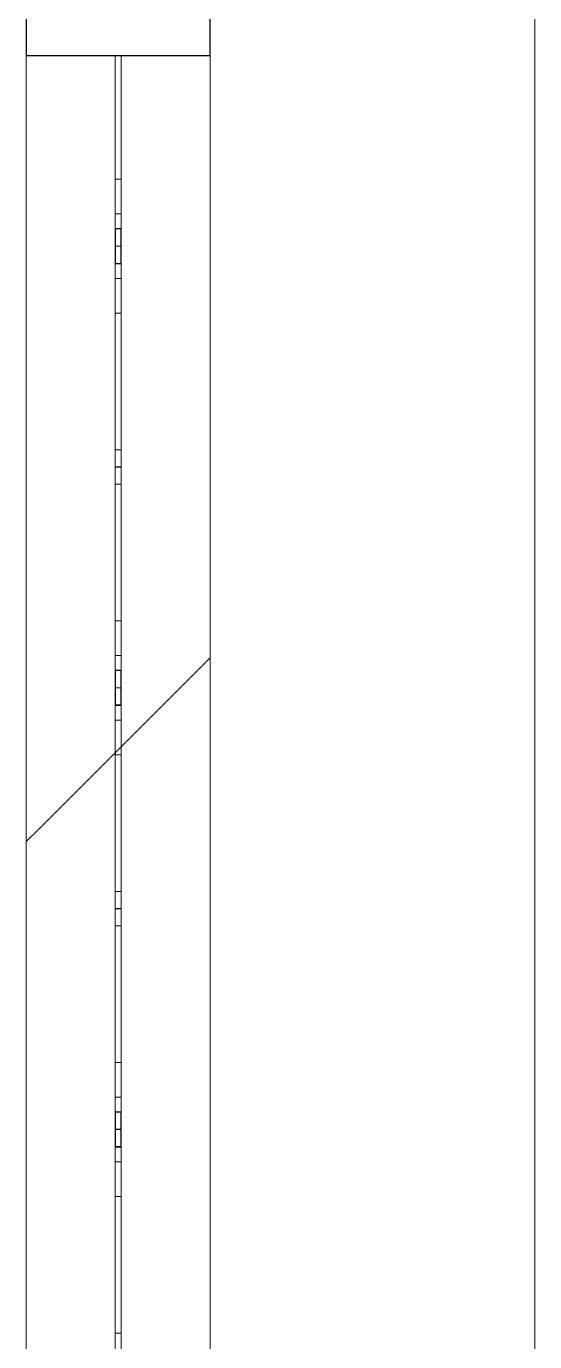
# Model space of a CAD drawing. Header units: millimetres. Extents: x -4948 to 42228, y -4856 to 69378.
# Drawn here: x -1136.3 to -970.3, y 22742 to 23171.6 of the extents above; entities that cross this region are included whole.
import ezdxf

# ---------------------------------------------------------------- set-up
doc = ezdxf.new("R2010")
doc.units = ezdxf.units.MM
doc.layers.add('A-FLOR', color=192, linetype='Continuous', lineweight=13)
doc.layers.add('A-GLAZ-CWMG', color=51, linetype='Continuous', lineweight=9)
pattern_1 = [(45, (0, 0), (-141.4214, 141.4214), [])]

# ---------------------------------------------------------------- blocks, each defined once
blk = doc.blocks.new('27ELB-RD-AR-0000-BIM_rvt-1-1 этаж отм_ _0_000 лотки')
at = {"layer": 'A-GLAZ-CWMG'}
h = blk.add_hatch(dxfattribs=at)
h.set_pattern_fill('FP_3', color=256, style=0, pattern_type=2)
h.set_pattern_definition(pattern_1)
h.paths.add_polyline_path([(-1084.48, 23145.99), (-1076.26, 23145.99), (-1076.26, 23162.1), (-1136.26, 23162.1), (-1136.26, 23145.99)], flags=0)
h = blk.add_hatch(dxfattribs=at)
h.set_pattern_fill('FP_3', color=252, style=0, pattern_type=2)
h.set_pattern_definition(pattern_1)
h.paths.add_polyline_path([(-1076.26, 22909.31), (-1076.26, 23001.77), (-1136.26, 23001.77), (-1136.26, 22909.31), (-1084.48, 22909.31)], flags=0)
h = blk.add_hatch(dxfattribs=at)
h.set_pattern_fill('FP_3', color=252, style=0, pattern_type=2)
h.set_pattern_definition(pattern_1)
h.paths.add_polyline_path([(-1076.26, 22857.55), (-1076.26, 22909.31), (-1136.26, 22909.31), (-1136.26, 22857.55), (-1084.48, 22857.55)], flags=0)
at = {"layer": 'A-FLOR', "color": 252, "lineweight": 9}
blk.add_line((-970.26, 18605.6), (-970.26, 24778.6), dxfattribs=at)
at = {"layer": 'A-GLAZ-CWMG', "color": 252, "lineweight": 25}
for p, q in [((-1136.26, 23192.1), (-1136.26, 23162.1)), ((-1076.26, 23162.1), (-1076.26, 23192.1)), ((-1136.26, 23162.1), (-1076.26, 23162.1)), ((-1105.26, 23105.42), (-1107.26, 23105.42)), ((-1107.26, 23105.42), (-1107.26, 23099.76)), ((-1105.26, 23099.76), (-1105.26, 23105.42)), ((-1107.26, 23099.76), (-1107.26, 23094.1)), ((-1105.26, 23094.1), (-1105.26, 23099.76)), ((-1107.26, 23094.1), (-1105.26, 23094.1)), ((-1105.26, 22961.2), (-1107.26, 22961.2)), ((-1107.26, 22961.2), (-1107.26, 22955.54)), ((-1105.26, 22955.54), (-1105.26, 22961.2)), ((-1107.26, 22955.54), (-1107.26, 22949.88)), ((-1105.26, 22949.88), (-1105.26, 22955.54)), ((-1107.26, 22949.88), (-1105.26, 22949.88)), ((-1105.26, 22816.97), (-1107.26, 22816.97)), ((-1107.26, 22816.97), (-1107.26, 22811.32)), ((-1105.26, 22811.32), (-1105.26, 22816.97)), ((-1107.26, 22811.32), (-1107.26, 22805.66)), ((-1105.26, 22805.66), (-1105.26, 22811.32)), ((-1107.26, 22805.66), (-1105.26, 22805.66))]:
    blk.add_line(p, q, dxfattribs=at)
at = {"layer": 'A-GLAZ-CWMG', "color": 252}
for p, q in [((-1136.26, 23145.99), (-1136.26, 23162.1)), ((-1107.26, 23099.76), (-1107.26, 23162.1)), ((-1107.26, 23099.76), (-1107.26, 23162.1)), ((-1107.26, 23099.76), (-1107.26, 23162.1)), ((-1107.26, 23099.76), (-1107.26, 23162.1)), ((-1107.26, 23105.42), (-1107.26, 23162.1)), ((-1107.26, 23102.59), (-1107.26, 23162.1)), ((-1107.26, 23102.59), (-1107.26, 23162.1)), ((-1107.26, 23102.59), (-1107.26, 23162.1)), ((-1107.26, 23099.76), (-1107.26, 23162.1)), ((-1107.26, 23099.76), (-1107.26, 23162.1)), ((-1107.26, 23099.76), (-1107.26, 23162.1)), ((-1107.26, 23099.76), (-1107.26, 23162.1)), ((-1107.26, 23102.59), (-1107.26, 23162.1)), ((-1107.26, 23102.59), (-1107.26, 23162.1)), ((-1107.26, 23102.59), (-1107.26, 23162.1)), ((-1107.26, 23102.59), (-1107.26, 23162.1)), ((-1105.26, 23162.1), (-1105.26, 23099.76)), ((-1105.26, 23162.1), (-1105.26, 23099.76)), ((-1105.26, 23162.1), (-1105.26, 23099.76)), ((-1105.26, 23162.1), (-1105.26, 23099.76)), ((-1105.26, 23162.1), (-1105.26, 23105.42)), ((-1105.26, 23162.1), (-1105.26, 23102.59)), ((-1105.26, 23162.1), (-1105.26, 23102.59)), ((-1105.26, 23162.1), (-1105.26, 23102.59)), ((-1105.26, 23162.1), (-1105.26, 23099.76)), ((-1105.26, 23162.1), (-1105.26, 23099.76)), ((-1105.26, 23162.1), (-1105.26, 23099.76)), ((-1105.26, 23162.1), (-1105.26, 23099.76)), ((-1105.26, 23162.1), (-1105.26, 23102.59)), ((-1105.26, 23162.1), (-1105.26, 23102.59)), ((-1105.26, 23162.1), (-1105.26, 23102.59)), ((-1105.26, 23162.1), (-1105.26, 23102.59)), ((-1076.26, 23145.99), (-1076.26, 23162.1)), ((-1136.26, 23053.53), (-1136.26, 23145.99)), ((-1076.26, 23053.53), (-1076.26, 23145.99)), ((-1107.26, 23102.59), (-1107.26, 23121.65)), ((-1105.26, 23121.65), (-1107.26, 23121.65)), ((-1105.26, 23121.65), (-1105.26, 23102.59)), ((-1107.26, 23110.33), (-1105.26, 23110.33)), ((-1107.26, 23105.42), (-1105.26, 23105.42)), ((-1107.26, 23105.42), (-1105.26, 23105.42)), ((-1107.26, 23105.42), (-1105.26, 23105.42)), ((-1107.26, 23105.42), (-1105.26, 23105.42)), ((-1107.26, 23105.42), (-1105.26, 23105.42)), ((-1107.26, 23105.42), (-1105.26, 23105.42)), ((-1107.26, 23105.42), (-1105.26, 23105.42)), ((-1107.26, 23105.42), (-1105.26, 23105.42)), ((-1107.26, 23030.48), (-1107.26, 23102.59)), ((-1107.26, 23030.48), (-1107.26, 23102.59)), ((-1107.26, 23030.48), (-1107.26, 23102.59)), ((-1107.26, 23030.48), (-1107.26, 23102.59)), ((-1107.26, 23030.48), (-1107.26, 23102.59)), ((-1107.26, 23030.48), (-1107.26, 23102.59)), ((-1107.26, 23030.48), (-1107.26, 23102.59)), ((-1107.26, 23030.48), (-1107.26, 23102.59)), ((-1105.26, 23102.59), (-1105.26, 23030.48)), ((-1105.26, 23102.59), (-1105.26, 23030.48)), ((-1105.26, 23102.59), (-1105.26, 23030.48)), ((-1105.26, 23102.59), (-1105.26, 23030.48)), ((-1105.26, 23102.59), (-1105.26, 23030.48)), ((-1105.26, 23102.59), (-1105.26, 23030.48)), ((-1105.26, 23102.59), (-1105.26, 23030.48)), ((-1105.26, 23102.59), (-1105.26, 23030.48)), ((-1105.26, 23099.84), (-1107.26, 23099.84)), ((-1107.26, 23099.84), (-1107.26, 23094.18)), ((-1105.26, 23099.84), (-1107.26, 23099.84)), ((-1107.26, 23099.84), (-1107.26, 23094.18)), ((-1105.26, 23099.84), (-1107.26, 23099.84)), ((-1107.26, 23099.84), (-1107.26, 23094.18)), ((-1105.26, 23099.84), (-1107.26, 23099.84)), ((-1107.26, 23099.84), (-1107.26, 23094.18)), ((-1105.26, 23099.84), (-1107.26, 23099.84)), ((-1107.26, 23099.84), (-1107.26, 23094.18)), ((-1105.26, 23099.84), (-1107.26, 23099.84)), ((-1107.26, 23099.84), (-1107.26, 23094.18)), ((-1105.26, 23099.84), (-1107.26, 23099.84)), ((-1107.26, 23099.84), (-1107.26, 23094.18)), ((-1105.26, 23099.84), (-1107.26, 23099.84)), ((-1107.26, 23099.84), (-1107.26, 23094.18)), ((-1105.26, 23099.76), (-1107.26, 23099.76)), ((-1105.26, 23099.76), (-1107.26, 23099.76)), ((-1105.26, 23099.76), (-1107.26, 23099.76)), ((-1105.26, 23099.76), (-1107.26, 23099.76)), ((-1105.26, 23099.76), (-1107.26, 23099.76)), ((-1105.26, 23099.76), (-1107.26, 23099.76)), ((-1105.26, 23099.76), (-1107.26, 23099.76)), ((-1105.26, 23099.76), (-1107.26, 23099.76)), ((-1105.26, 23099.76), (-1107.26, 23099.76)), ((-1107.26, 23099.76), (-1107.26, 23094.1)), ((-1105.26, 23094.18), (-1105.26, 23099.84)), ((-1105.26, 23094.18), (-1105.26, 23099.84)), ((-1105.26, 23094.18), (-1105.26, 23099.84)), ((-1105.26, 23094.18), (-1105.26, 23099.84)), ((-1105.26, 23094.18), (-1105.26, 23099.84)), ((-1105.26, 23094.18), (-1105.26, 23099.84)), ((-1105.26, 23094.18), (-1105.26, 23099.84)), ((-1105.26, 23094.18), (-1105.26, 23099.84)), ((-1105.26, 23094.1), (-1105.26, 23099.76)), ((-1107.26, 23094.18), (-1105.26, 23094.18)), ((-1107.26, 23027.65), (-1107.26, 23094.18)), ((-1107.26, 23094.18), (-1105.26, 23094.18)), ((-1107.26, 23027.65), (-1107.26, 23094.18)), ((-1107.26, 23094.18), (-1105.26, 23094.18)), ((-1107.26, 23027.65), (-1107.26, 23094.18)), ((-1107.26, 23094.18), (-1105.26, 23094.18)), ((-1107.26, 23027.65), (-1107.26, 23094.18)), ((-1107.26, 23094.18), (-1105.26, 23094.18)), ((-1107.26, 23027.65), (-1107.26, 23094.18)), ((-1107.26, 23094.18), (-1105.26, 23094.18)), ((-1107.26, 23027.65), (-1107.26, 23094.18)), ((-1107.26, 23094.18), (-1105.26, 23094.18)), ((-1107.26, 23027.65), (-1107.26, 23094.18)), ((-1107.26, 23094.18), (-1105.26, 23094.18)), ((-1107.26, 23027.65), (-1107.26, 23094.18)), ((-1107.26, 23094.1), (-1105.26, 23094.1)), ((-1107.26, 23077.87), (-1107.26, 23094.1)), ((-1105.26, 23094.18), (-1105.26, 23027.65)), ((-1105.26, 23094.18), (-1105.26, 23027.65)), ((-1105.26, 23094.18), (-1105.26, 23027.65)), ((-1105.26, 23094.18), (-1105.26, 23027.65)), ((-1105.26, 23094.18), (-1105.26, 23027.65)), ((-1105.26, 23094.18), (-1105.26, 23027.65)), ((-1105.26, 23094.18), (-1105.26, 23027.65)), ((-1105.26, 23094.18), (-1105.26, 23027.65)), ((-1105.26, 23094.1), (-1105.26, 23077.87)), ((-1105.26, 23089.19), (-1107.26, 23089.19)), ((-1107.26, 23077.87), (-1105.26, 23077.87)), ((-1136.26, 23001.77), (-1136.26, 23053.53)), ((-1076.26, 23001.77), (-1076.26, 23053.53)), ((-1107.26, 23033.31), (-1105.26, 23033.31)), ((-1107.26, 23033.31), (-1105.26, 23033.31)), ((-1107.26, 23033.31), (-1105.26, 23033.31)), ((-1107.26, 23033.31), (-1105.26, 23033.31)), ((-1107.26, 23033.31), (-1105.26, 23033.31)), ((-1107.26, 23033.31), (-1105.26, 23033.31)), ((-1107.26, 23033.31), (-1105.26, 23033.31)), ((-1107.26, 23033.31), (-1105.26, 23033.31)), ((-1107.26, 22961.2), (-1107.26, 23030.48)), ((-1107.26, 22958.37), (-1107.26, 23030.48)), ((-1107.26, 22958.37), (-1107.26, 23030.48)), ((-1107.26, 22958.37), (-1107.26, 23030.48)), ((-1107.26, 22958.37), (-1107.26, 23030.48)), ((-1107.26, 22958.37), (-1107.26, 23030.48)), ((-1107.26, 22958.37), (-1107.26, 23030.48)), ((-1107.26, 22958.37), (-1107.26, 23030.48)), ((-1105.26, 23030.48), (-1105.26, 22961.2)), ((-1105.26, 23030.48), (-1105.26, 22958.37)), ((-1105.26, 23030.48), (-1105.26, 22958.37)), ((-1105.26, 23030.48), (-1105.26, 22958.37)), ((-1105.26, 23030.48), (-1105.26, 22958.37)), ((-1105.26, 23030.48), (-1105.26, 22958.37)), ((-1105.26, 23030.48), (-1105.26, 22958.37)), ((-1105.26, 23030.48), (-1105.26, 22958.37)), ((-1105.26, 23027.72), (-1107.26, 23027.72)), ((-1107.26, 23027.72), (-1107.26, 23022.07)), ((-1105.26, 23027.72), (-1107.26, 23027.72)), ((-1107.26, 23027.72), (-1107.26, 23022.07)), ((-1105.26, 23027.72), (-1107.26, 23027.72)), ((-1107.26, 23027.72), (-1107.26, 23022.07)), ((-1105.26, 23027.72), (-1107.26, 23027.72)), ((-1107.26, 23027.72), (-1107.26, 23022.07)), ((-1105.26, 23027.72), (-1107.26, 23027.72)), ((-1107.26, 23027.72), (-1107.26, 23022.07)), ((-1105.26, 23027.72), (-1107.26, 23027.72)), ((-1107.26, 23027.72), (-1107.26, 23022.07)), ((-1105.26, 23027.72), (-1107.26, 23027.72)), ((-1107.26, 23027.72), (-1107.26, 23022.07)), ((-1105.26, 23027.72), (-1107.26, 23027.72)), ((-1107.26, 23027.72), (-1107.26, 23022.07)), ((-1105.26, 23027.65), (-1107.26, 23027.65)), ((-1105.26, 23027.65), (-1107.26, 23027.65)), ((-1105.26, 23027.65), (-1107.26, 23027.65)), ((-1105.26, 23027.65), (-1107.26, 23027.65)), ((-1105.26, 23027.65), (-1107.26, 23027.65)), ((-1105.26, 23027.65), (-1107.26, 23027.65)), ((-1105.26, 23027.65), (-1107.26, 23027.65)), ((-1105.26, 23027.65), (-1107.26, 23027.65)), ((-1105.26, 23022.07), (-1105.26, 23027.72)), ((-1105.26, 23022.07), (-1105.26, 23027.72)), ((-1105.26, 23022.07), (-1105.26, 23027.72)), ((-1105.26, 23022.07), (-1105.26, 23027.72)), ((-1105.26, 23022.07), (-1105.26, 23027.72)), ((-1105.26, 23022.07), (-1105.26, 23027.72)), ((-1105.26, 23022.07), (-1105.26, 23027.72)), ((-1105.26, 23022.07), (-1105.26, 23027.72)), ((-1107.26, 23022.07), (-1105.26, 23022.07)), ((-1107.26, 22955.54), (-1107.26, 23022.07)), ((-1107.26, 23022.07), (-1105.26, 23022.07)), ((-1107.26, 22955.54), (-1107.26, 23022.07)), ((-1107.26, 23022.07), (-1105.26, 23022.07)), ((-1107.26, 22955.54), (-1107.26, 23022.07)), ((-1107.26, 23022.07), (-1105.26, 23022.07)), ((-1107.26, 22955.54), (-1107.26, 23022.07)), ((-1107.26, 23022.07), (-1105.26, 23022.07)), ((-1107.26, 22955.54), (-1107.26, 23022.07)), ((-1107.26, 23022.07), (-1105.26, 23022.07)), ((-1107.26, 22955.54), (-1107.26, 23022.07)), ((-1107.26, 23022.07), (-1105.26, 23022.07)), ((-1107.26, 22955.54), (-1107.26, 23022.07)), ((-1107.26, 23022.07), (-1105.26, 23022.07)), ((-1107.26, 22955.54), (-1107.26, 23022.07)), ((-1105.26, 23022.07), (-1105.26, 22955.54)), ((-1105.26, 23022.07), (-1105.26, 22955.54)), ((-1105.26, 23022.07), (-1105.26, 22955.54)), ((-1105.26, 23022.07), (-1105.26, 22955.54)), ((-1105.26, 23022.07), (-1105.26, 22955.54)), ((-1105.26, 23022.07), (-1105.26, 22955.54)), ((-1105.26, 23022.07), (-1105.26, 22955.54)), ((-1105.26, 23022.07), (-1105.26, 22955.54)), ((-1136.26, 22909.31), (-1136.26, 23001.77)), ((-1076.26, 22909.31), (-1076.26, 23001.77)), ((-1107.26, 22958.37), (-1107.26, 22977.42)), ((-1105.26, 22977.42), (-1107.26, 22977.42)), ((-1105.26, 22977.42), (-1105.26, 22958.37)), ((-1107.26, 22966.11), (-1105.26, 22966.11)), ((-1107.26, 22961.2), (-1105.26, 22961.2)), ((-1107.26, 22961.2), (-1105.26, 22961.2)), ((-1107.26, 22961.2), (-1105.26, 22961.2)), ((-1107.26, 22961.2), (-1105.26, 22961.2)), ((-1107.26, 22961.2), (-1105.26, 22961.2)), ((-1107.26, 22961.2), (-1105.26, 22961.2)), ((-1107.26, 22961.2), (-1105.26, 22961.2)), ((-1107.26, 22961.2), (-1105.26, 22961.2)), ((-1107.26, 22886.26), (-1107.26, 22958.37)), ((-1107.26, 22886.26), (-1107.26, 22958.37)), ((-1107.26, 22886.26), (-1107.26, 22958.37)), ((-1107.26, 22886.26), (-1107.26, 22958.37)), ((-1107.26, 22886.26), (-1107.26, 22958.37)), ((-1107.26, 22886.26), (-1107.26, 22958.37)), ((-1107.26, 22886.26), (-1107.26, 22958.37)), ((-1107.26, 22886.26), (-1107.26, 22958.37)), ((-1105.26, 22955.61), (-1107.26, 22955.61)), ((-1107.26, 22955.61), (-1107.26, 22949.96)), ((-1105.26, 22955.61), (-1107.26, 22955.61)), ((-1107.26, 22955.61), (-1107.26, 22949.96)), ((-1105.26, 22955.61), (-1107.26, 22955.61)), ((-1107.26, 22955.61), (-1107.26, 22949.96)), ((-1105.26, 22955.61), (-1107.26, 22955.61)), ((-1107.26, 22955.61), (-1107.26, 22949.96)), ((-1105.26, 22955.61), (-1107.26, 22955.61)), ((-1107.26, 22955.61), (-1107.26, 22949.96)), ((-1105.26, 22955.61), (-1107.26, 22955.61)), ((-1107.26, 22955.61), (-1107.26, 22949.96)), ((-1105.26, 22955.61), (-1107.26, 22955.61)), ((-1107.26, 22955.61), (-1107.26, 22949.96)), ((-1105.26, 22955.61), (-1107.26, 22955.61)), ((-1107.26, 22955.61), (-1107.26, 22949.96)), ((-1105.26, 22955.54), (-1107.26, 22955.54)), ((-1105.26, 22955.54), (-1107.26, 22955.54)), ((-1105.26, 22955.54), (-1107.26, 22955.54)), ((-1105.26, 22955.54), (-1107.26, 22955.54)), ((-1105.26, 22955.54), (-1107.26, 22955.54)), ((-1105.26, 22955.54), (-1107.26, 22955.54)), ((-1105.26, 22955.54), (-1107.26, 22955.54)), ((-1105.26, 22955.54), (-1107.26, 22955.54)), ((-1105.26, 22955.54), (-1107.26, 22955.54)), ((-1107.26, 22955.54), (-1107.26, 22949.88)), ((-1105.26, 22958.37), (-1105.26, 22886.26)), ((-1105.26, 22958.37), (-1105.26, 22886.26)), ((-1105.26, 22958.37), (-1105.26, 22886.26)), ((-1105.26, 22958.37), (-1105.26, 22886.26)), ((-1105.26, 22958.37), (-1105.26, 22886.26)), ((-1105.26, 22958.37), (-1105.26, 22886.26)), ((-1105.26, 22958.37), (-1105.26, 22886.26)), ((-1105.26, 22958.37), (-1105.26, 22886.26)), ((-1105.26, 22949.96), (-1105.26, 22955.61)), ((-1105.26, 22949.96), (-1105.26, 22955.61)), ((-1105.26, 22949.96), (-1105.26, 22955.61)), ((-1105.26, 22949.96), (-1105.26, 22955.61)), ((-1105.26, 22949.96), (-1105.26, 22955.61)), ((-1105.26, 22949.96), (-1105.26, 22955.61)), ((-1105.26, 22949.96), (-1105.26, 22955.61)), ((-1105.26, 22949.96), (-1105.26, 22955.61)), ((-1105.26, 22949.88), (-1105.26, 22955.54)), ((-1107.26, 22949.96), (-1105.26, 22949.96)), ((-1107.26, 22883.43), (-1107.26, 22949.96)), ((-1107.26, 22949.96), (-1105.26, 22949.96)), ((-1107.26, 22883.43), (-1107.26, 22949.96)), ((-1107.26, 22949.96), (-1105.26, 22949.96)), ((-1107.26, 22883.43), (-1107.26, 22949.96)), ((-1107.26, 22949.96), (-1105.26, 22949.96)), ((-1107.26, 22883.43), (-1107.26, 22949.96)), ((-1107.26, 22949.96), (-1105.26, 22949.96)), ((-1107.26, 22883.43), (-1107.26, 22949.96)), ((-1107.26, 22949.96), (-1105.26, 22949.96)), ((-1107.26, 22883.43), (-1107.26, 22949.96)), ((-1107.26, 22949.96), (-1105.26, 22949.96)), ((-1107.26, 22883.43), (-1107.26, 22949.96)), ((-1107.26, 22949.96), (-1105.26, 22949.96)), ((-1107.26, 22883.43), (-1107.26, 22949.96)), ((-1107.26, 22949.88), (-1105.26, 22949.88)), ((-1107.26, 22933.65), (-1107.26, 22949.88)), ((-1105.26, 22949.96), (-1105.26, 22883.43)), ((-1105.26, 22949.96), (-1105.26, 22883.43)), ((-1105.26, 22949.96), (-1105.26, 22883.43)), ((-1105.26, 22949.96), (-1105.26, 22883.43)), ((-1105.26, 22949.96), (-1105.26, 22883.43)), ((-1105.26, 22949.96), (-1105.26, 22883.43)), ((-1105.26, 22949.96), (-1105.26, 22883.43)), ((-1105.26, 22949.96), (-1105.26, 22883.43)), ((-1105.26, 22949.88), (-1105.26, 22933.65)), ((-1105.26, 22944.97), (-1107.26, 22944.97)), ((-1107.26, 22933.65), (-1105.26, 22933.65)), ((-1136.26, 22857.55), (-1136.26, 22909.31)), ((-1076.26, 22857.55), (-1076.26, 22909.31)), ((-1107.26, 22889.08), (-1105.26, 22889.08)), ((-1107.26, 22889.08), (-1105.26, 22889.08)), ((-1107.26, 22889.08), (-1105.26, 22889.08)), ((-1107.26, 22889.08), (-1105.26, 22889.08)), ((-1107.26, 22889.08), (-1105.26, 22889.08)), ((-1107.26, 22889.08), (-1105.26, 22889.08)), ((-1107.26, 22889.08), (-1105.26, 22889.08)), ((-1107.26, 22889.08), (-1105.26, 22889.08)), ((-1107.26, 22816.97), (-1107.26, 22886.26)), ((-1107.26, 22814.15), (-1107.26, 22886.26)), ((-1107.26, 22814.15), (-1107.26, 22886.26)), ((-1107.26, 22814.15), (-1107.26, 22886.26)), ((-1107.26, 22814.15), (-1107.26, 22886.26)), ((-1107.26, 22814.15), (-1107.26, 22886.26)), ((-1107.26, 22814.15), (-1107.26, 22886.26)), ((-1107.26, 22814.15), (-1107.26, 22886.26)), ((-1105.26, 22883.5), (-1107.26, 22883.5)), ((-1107.26, 22883.5), (-1107.26, 22877.85)), ((-1105.26, 22883.5), (-1107.26, 22883.5)), ((-1107.26, 22883.5), (-1107.26, 22877.85)), ((-1105.26, 22883.5), (-1107.26, 22883.5)), ((-1107.26, 22883.5), (-1107.26, 22877.85)), ((-1105.26, 22883.5), (-1107.26, 22883.5)), ((-1107.26, 22883.5), (-1107.26, 22877.85)), ((-1105.26, 22883.5), (-1107.26, 22883.5)), ((-1107.26, 22883.5), (-1107.26, 22877.85)), ((-1105.26, 22883.5), (-1107.26, 22883.5)), ((-1107.26, 22883.5), (-1107.26, 22877.85)), ((-1105.26, 22883.5), (-1107.26, 22883.5)), ((-1107.26, 22883.5), (-1107.26, 22877.85)), ((-1105.26, 22883.5), (-1107.26, 22883.5)), ((-1107.26, 22883.5), (-1107.26, 22877.85)), ((-1105.26, 22883.43), (-1107.26, 22883.43)), ((-1105.26, 22883.43), (-1107.26, 22883.43)), ((-1105.26, 22883.43), (-1107.26, 22883.43)), ((-1105.26, 22883.43), (-1107.26, 22883.43)), ((-1105.26, 22883.43), (-1107.26, 22883.43)), ((-1105.26, 22883.43), (-1107.26, 22883.43)), ((-1105.26, 22883.43), (-1107.26, 22883.43)), ((-1105.26, 22883.43), (-1107.26, 22883.43)), ((-1105.26, 22886.26), (-1105.26, 22816.97)), ((-1105.26, 22886.26), (-1105.26, 22814.15)), ((-1105.26, 22886.26), (-1105.26, 22814.15)), ((-1105.26, 22886.26), (-1105.26, 22814.15)), ((-1105.26, 22886.26), (-1105.26, 22814.15)), ((-1105.26, 22886.26), (-1105.26, 22814.15)), ((-1105.26, 22886.26), (-1105.26, 22814.15)), ((-1105.26, 22886.26), (-1105.26, 22814.15)), ((-1105.26, 22877.85), (-1105.26, 22883.5)), ((-1105.26, 22877.85), (-1105.26, 22883.5)), ((-1105.26, 22877.85), (-1105.26, 22883.5)), ((-1105.26, 22877.85), (-1105.26, 22883.5)), ((-1105.26, 22877.85), (-1105.26, 22883.5)), ((-1105.26, 22877.85), (-1105.26, 22883.5)), ((-1105.26, 22877.85), (-1105.26, 22883.5)), ((-1105.26, 22877.85), (-1105.26, 22883.5)), ((-1107.26, 22877.85), (-1105.26, 22877.85)), ((-1107.26, 22811.32), (-1107.26, 22877.85)), ((-1107.26, 22877.85), (-1105.26, 22877.85)), ((-1107.26, 22811.32), (-1107.26, 22877.85)), ((-1107.26, 22877.85), (-1105.26, 22877.85)), ((-1107.26, 22811.32), (-1107.26, 22877.85)), ((-1107.26, 22877.85), (-1105.26, 22877.85)), ((-1107.26, 22811.32), (-1107.26, 22877.85)), ((-1107.26, 22877.85), (-1105.26, 22877.85)), ((-1107.26, 22811.32), (-1107.26, 22877.85)), ((-1107.26, 22877.85), (-1105.26, 22877.85)), ((-1107.26, 22811.32), (-1107.26, 22877.85)), ((-1107.26, 22877.85), (-1105.26, 22877.85)), ((-1107.26, 22811.32), (-1107.26, 22877.85)), ((-1107.26, 22877.85), (-1105.26, 22877.85)), ((-1107.26, 22811.32), (-1107.26, 22877.85)), ((-1105.26, 22877.85), (-1105.26, 22811.32)), ((-1105.26, 22877.85), (-1105.26, 22811.32)), ((-1105.26, 22877.85), (-1105.26, 22811.32)), ((-1105.26, 22877.85), (-1105.26, 22811.32)), ((-1105.26, 22877.85), (-1105.26, 22811.32)), ((-1105.26, 22877.85), (-1105.26, 22811.32)), ((-1105.26, 22877.85), (-1105.26, 22811.32)), ((-1105.26, 22877.85), (-1105.26, 22811.32)), ((-1136.26, 22765.09), (-1136.26, 22857.55)), ((-1076.26, 22765.09), (-1076.26, 22857.55)), ((-1107.26, 22814.15), (-1107.26, 22833.2)), ((-1105.26, 22833.2), (-1107.26, 22833.2)), ((-1105.26, 22833.2), (-1105.26, 22814.15)), ((-1107.26, 22821.89), (-1105.26, 22821.89)), ((-1107.26, 22816.97), (-1105.26, 22816.97)), ((-1107.26, 22816.97), (-1105.26, 22816.97)), ((-1107.26, 22816.97), (-1105.26, 22816.97)), ((-1107.26, 22816.97), (-1105.26, 22816.97)), ((-1107.26, 22816.97), (-1105.26, 22816.97)), ((-1107.26, 22816.97), (-1105.26, 22816.97)), ((-1107.26, 22816.97), (-1105.26, 22816.97)), ((-1107.26, 22816.97), (-1105.26, 22816.97)), ((-1107.26, 22742.03), (-1107.26, 22814.15)), ((-1107.26, 22742.03), (-1107.26, 22814.15)), ((-1107.26, 22742.03), (-1107.26, 22814.15)), ((-1107.26, 22742.03), (-1107.26, 22814.15)), ((-1107.26, 22742.03), (-1107.26, 22814.15)), ((-1107.26, 22742.03), (-1107.26, 22814.15)), ((-1107.26, 22742.03), (-1107.26, 22814.15)), ((-1107.26, 22742.03), (-1107.26, 22814.15)), ((-1105.26, 22814.15), (-1105.26, 22742.03)), ((-1105.26, 22814.15), (-1105.26, 22742.03)), ((-1105.26, 22814.15), (-1105.26, 22742.03)), ((-1105.26, 22814.15), (-1105.26, 22742.03)), ((-1105.26, 22814.15), (-1105.26, 22742.03)), ((-1105.26, 22814.15), (-1105.26, 22742.03)), ((-1105.26, 22814.15), (-1105.26, 22742.03)), ((-1105.26, 22814.15), (-1105.26, 22742.03)), ((-1105.26, 22811.39), (-1107.26, 22811.39)), ((-1107.26, 22811.39), (-1107.26, 22805.74)), ((-1105.26, 22811.39), (-1107.26, 22811.39)), ((-1107.26, 22811.39), (-1107.26, 22805.74)), ((-1105.26, 22811.39), (-1107.26, 22811.39)), ((-1107.26, 22811.39), (-1107.26, 22805.74)), ((-1105.26, 22811.39), (-1107.26, 22811.39)), ((-1107.26, 22811.39), (-1107.26, 22805.74)), ((-1105.26, 22811.39), (-1107.26, 22811.39)), ((-1107.26, 22811.39), (-1107.26, 22805.74)), ((-1105.26, 22811.39), (-1107.26, 22811.39)), ((-1107.26, 22811.39), (-1107.26, 22805.74)), ((-1105.26, 22811.39), (-1107.26, 22811.39)), ((-1107.26, 22811.39), (-1107.26, 22805.74)), ((-1105.26, 22811.39), (-1107.26, 22811.39)), ((-1107.26, 22811.39), (-1107.26, 22805.74)), ((-1105.26, 22811.32), (-1107.26, 22811.32)), ((-1105.26, 22811.32), (-1107.26, 22811.32)), ((-1105.26, 22811.32), (-1107.26, 22811.32)), ((-1105.26, 22811.32), (-1107.26, 22811.32)), ((-1105.26, 22811.32), (-1107.26, 22811.32)), ((-1105.26, 22811.32), (-1107.26, 22811.32)), ((-1105.26, 22811.32), (-1107.26, 22811.32)), ((-1105.26, 22811.32), (-1107.26, 22811.32)), ((-1105.26, 22811.32), (-1107.26, 22811.32)), ((-1107.26, 22811.32), (-1107.26, 22805.66)), ((-1105.26, 22805.74), (-1105.26, 22811.39)), ((-1105.26, 22805.74), (-1105.26, 22811.39)), ((-1105.26, 22805.74), (-1105.26, 22811.39)), ((-1105.26, 22805.74), (-1105.26, 22811.39)), ((-1105.26, 22805.74), (-1105.26, 22811.39)), ((-1105.26, 22805.74), (-1105.26, 22811.39)), ((-1105.26, 22805.74), (-1105.26, 22811.39)), ((-1105.26, 22805.74), (-1105.26, 22811.39)), ((-1105.26, 22805.66), (-1105.26, 22811.32)), ((-1107.26, 22805.74), (-1105.26, 22805.74)), ((-1107.26, 22739.21), (-1107.26, 22805.74)), ((-1107.26, 22805.74), (-1105.26, 22805.74)), ((-1107.26, 22739.21), (-1107.26, 22805.74)), ((-1107.26, 22805.74), (-1105.26, 22805.74)), ((-1107.26, 22739.21), (-1107.26, 22805.74)), ((-1107.26, 22805.74), (-1105.26, 22805.74)), ((-1107.26, 22739.21), (-1107.26, 22805.74)), ((-1107.26, 22805.74), (-1105.26, 22805.74)), ((-1107.26, 22739.21), (-1107.26, 22805.74)), ((-1107.26, 22805.74), (-1105.26, 22805.74)), ((-1107.26, 22739.21), (-1107.26, 22805.74)), ((-1107.26, 22805.74), (-1105.26, 22805.74)), ((-1107.26, 22739.21), (-1107.26, 22805.74)), ((-1107.26, 22805.74), (-1105.26, 22805.74)), ((-1107.26, 22739.21), (-1107.26, 22805.74)), ((-1107.26, 22805.66), (-1105.26, 22805.66)), ((-1107.26, 22789.43), (-1107.26, 22805.66)), ((-1105.26, 22805.74), (-1105.26, 22739.21)), ((-1105.26, 22805.74), (-1105.26, 22739.21)), ((-1105.26, 22805.74), (-1105.26, 22739.21)), ((-1105.26, 22805.74), (-1105.26, 22739.21)), ((-1105.26, 22805.74), (-1105.26, 22739.21)), ((-1105.26, 22805.74), (-1105.26, 22739.21)), ((-1105.26, 22805.74), (-1105.26, 22739.21)), ((-1105.26, 22805.74), (-1105.26, 22739.21)), ((-1105.26, 22805.66), (-1105.26, 22789.43)), ((-1105.26, 22800.75), (-1107.26, 22800.75)), ((-1107.26, 22789.43), (-1105.26, 22789.43)), ((-1136.26, 22713.32), (-1136.26, 22765.09)), ((-1076.26, 22713.32), (-1076.26, 22765.09)), ((-1107.26, 22744.86), (-1105.26, 22744.86)), ((-1107.26, 22744.86), (-1105.26, 22744.86)), ((-1107.26, 22744.86), (-1105.26, 22744.86)), ((-1107.26, 22744.86), (-1105.26, 22744.86)), ((-1107.26, 22744.86), (-1105.26, 22744.86)), ((-1107.26, 22744.86), (-1105.26, 22744.86)), ((-1107.26, 22744.86), (-1105.26, 22744.86)), ((-1107.26, 22744.86), (-1105.26, 22744.86))]:
    blk.add_line(p, q, dxfattribs=at)

msp = doc.modelspace()

# ---------------------------------------------------------------- block references
at = {"lineweight": 5}
msp.add_blockref('27ELB-RD-AR-0000-BIM_rvt-1-1 этаж отм_ _0_000 лотки', (0, 0), dxfattribs=at)

doc.saveas('drawing.dxf')
